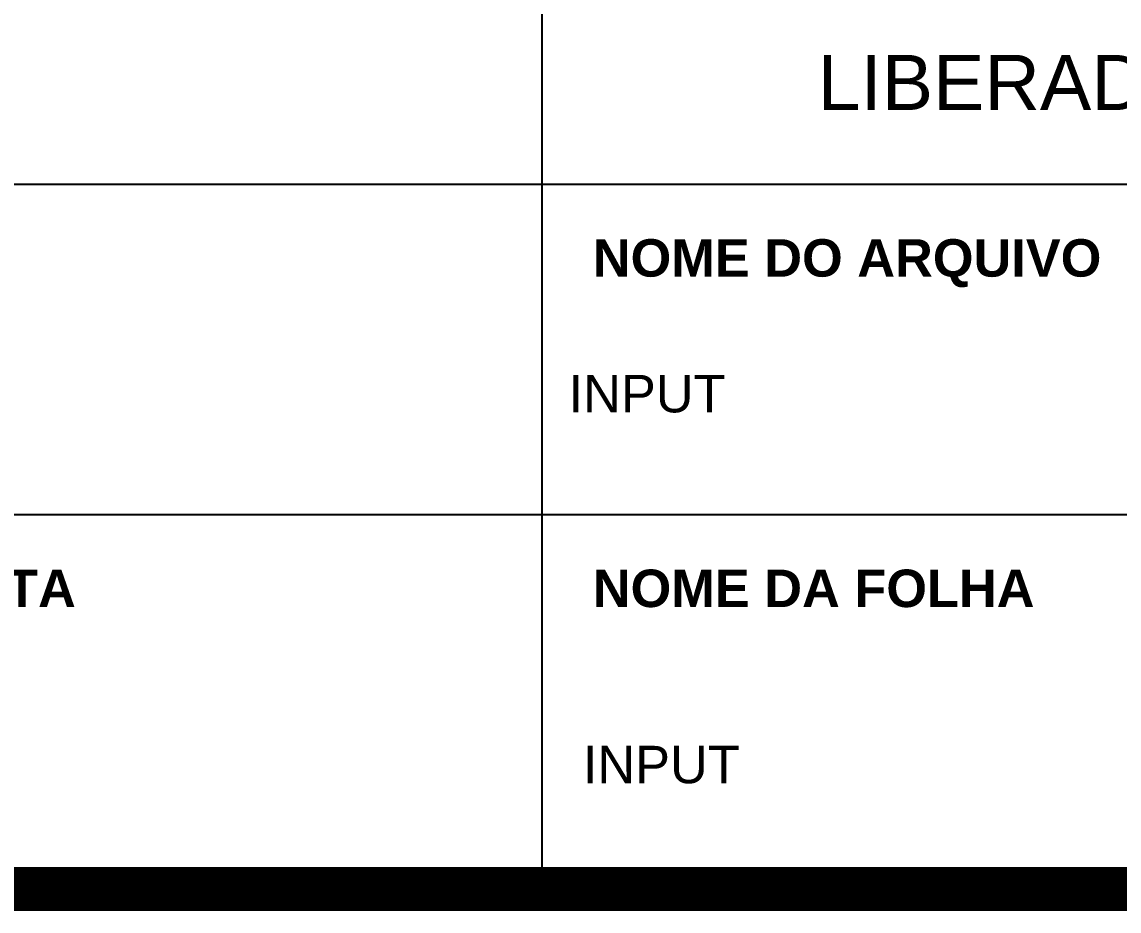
# Model space of a CAD drawing. Header units: millimetres. Extents: x -967 to 563, y -1588 to 506.
# Drawn here: x 130.775 to 135.756, y -276.553 to -272.517 of the extents above; entities that cross this region are included whole.
import ezdxf

# ---------------------------------------------------------------- set-up
doc = ezdxf.new("R2010")
doc.units = ezdxf.units.MM
doc.layers.add('00 - IMPPER - FOLHA - SELO', color=253, linetype='Continuous')
doc.layers.add('00 - IMPPER - FOLHA - TEXTO', color=1, linetype='Continuous')
doc.styles.add('IMPPER 1-100', font='arial.ttf', dxfattribs={"height": 0.17})

# ---------------------------------------------------------------- blocks, each defined once
blk = doc.blocks.new('CARIMBO STORINI (LO) RO')
at = {"layer": '00 - IMPPER - FOLHA - SELO'}
for p, q in [((143.287, 56.575), (143.287, 45.7892)), ((131.4429, 48.9892), (148.9429, 48.9892)), ((131.4429, 47.4892), (148.9429, 47.4892))]:
    blk.add_line(p, q, dxfattribs=at)
at = {"layer": '00 - IMPPER - FOLHA - SELO', "color": 240, "true_color": 0xee2d35, "const_width": 0.2}
blk.add_lwpolyline([(131.4429, 45.7892), (148.9429, 45.7892)], dxfattribs=at)
at = {"layer": '00 - IMPPER - FOLHA - SELO', "color": 2, "char_height": 0.17, "attachment_point": 1, "style": 'IMPPER 1-100'}
for s, insert in [('{\\fArial|b1|i0|c0|p34;NOME DO ARQUIVO}', (143.5179, 48.7392)), ('{\\fArial|b1|i0|c0|p34;DESENHISTA}', (139.6402, 47.2392)), ('{\\fArial|b1|i0|c0|p34;NOME DA FOLHA}', (143.5179, 47.2392))]:
    blk.add_mtext_dynamic_manual_height_columns(s, width=3.980662, gutter_width=0.85, heights=[0], dxfattribs=dict(at, insert=insert))
at = {"layer": '00 - IMPPER - FOLHA - TEXTO', "insert": (145.9648, 49.449), "char_height": 0.25, "attachment_point": 5, "style": 'IMPPER 1-100'}
blk.add_mtext_dynamic_manual_height_columns('LIBERADO OBRA', width=3.682187, gutter_width=0.85, heights=[0], dxfattribs=at)

msp = doc.modelspace()

# ---------------------------------------------------------------- block references
msp.add_blockref('CARIMBO STORINI (LO) RO', (-10.1512, -322.242))

# ---------------------------------------------------------------- texts
at = {"layer": '00 - IMPPER - FOLHA - TEXTO', "char_height": 0.17, "attachment_point": 1, "style": 'IMPPER 1-100'}
for insert in [(133.2568, -274.119), (133.3213, -275.8027)]:
    msp.add_mtext('INPUT', dxfattribs=dict(at, insert=insert))

doc.saveas('drawing.dxf')
